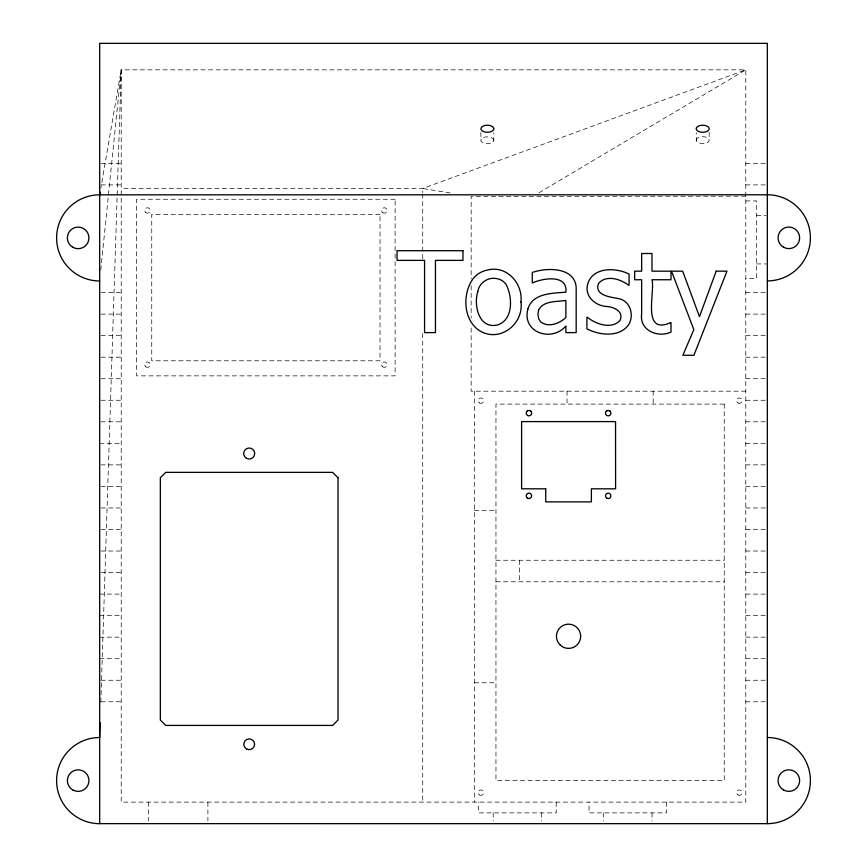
<?xml version="1.0" encoding="UTF-8"?>
<svg xmlns="http://www.w3.org/2000/svg" width="867" height="867" viewBox="0 0 867 867"><rect width="100%" height="100%" fill="white"/><g stroke="black" fill="none" stroke-linecap="round" stroke-linejoin="round"><path stroke-width="0.65" stroke-dasharray="4.33 3.25" d="M100.81 702.4L121.217 69.848L745.783 69.848L745.783 802.116L121.217 802.116L121.217 69.848L100.821 188.193M100.767 270.19L121.217 69.848M696.266 140.356L696.364 139.468A6.459 3.425 0 0 1 703.083 136.683A6.459 3.425 0 0 1 709.163 139.858L709.065 140.747A6.459 3.425 0 0 1 702.346 143.532A6.459 3.425 0 0 1 696.266 140.356L696.266 132.803M539.025 192.734L745.783 69.848L422.728 188.486L121.217 188.486M101.016 163.354L121.217 163.354M745.783 163.354L767.328 163.354M101.016 184.899L121.217 184.899M745.783 184.899L767.328 184.899M745.783 196.18L471.16 196.375L471.16 278.903M745.783 200.938L756.555 200.938L756.555 278.47L745.783 278.47M756.555 215.471L765.984 215.471M756.555 263.936L765.984 263.936M101.016 292.58L121.217 292.58M745.783 292.58L767.328 292.58M101.016 314.114L121.217 314.114M745.783 314.114L767.328 314.114M101.016 335.659L121.217 335.659M745.783 335.659L767.328 335.659M101.016 357.193L121.217 357.193M745.783 357.193L767.328 357.193M101.016 378.727L121.217 378.727M745.783 378.727L767.328 378.727M745.783 391.19L471.16 391.19L471.16 326.252M101.016 400.261L121.217 400.261M745.783 400.261L767.328 400.261M101.016 421.806L121.217 421.806M745.783 421.806L767.328 421.806M99.672 443.34L121.217 443.34M745.783 443.34L767.328 443.34M101.016 464.875L121.217 464.875M745.783 464.875L767.328 464.875M101.016 486.409L121.217 486.409M745.783 486.409L767.328 486.409M101.016 507.954L121.217 507.954M745.783 507.954L767.328 507.954M474.422 510.5L495.957 510.5M101.016 529.488L121.217 529.488M745.783 529.488L767.328 529.488M101.016 551.022L121.217 551.022M745.783 551.022L767.328 551.022M495.957 560.255L724.248 560.255M101.016 572.567L121.217 572.567M745.783 572.567L767.328 572.567M495.957 581.79L724.248 581.79M99.672 594.101L121.217 594.101M745.783 594.101L767.328 594.101M99.672 615.635L121.217 615.635M745.783 615.635L767.328 615.635M99.672 637.169L121.217 637.169M745.783 637.169L767.328 637.169M99.672 658.714L121.217 658.714M745.783 658.714L767.328 658.714M101.016 680.248L121.217 680.248M745.783 680.248L767.328 680.248M474.422 682.795L495.957 682.795M101.016 701.782L121.217 701.782M745.783 701.782L767.328 701.782M450.222 192.973L422.728 188.486L422.728 192.55M493.8 140.443L493.659 139.554A6.459 3.435 0 0 0 483.439 137.528A6.459 3.435 0 0 0 484.317 143.315A6.459 3.435 0 0 0 493.8 140.443L493.8 132.77M709.152 132.283L709.152 139.858M666.582 802.116L666.582 812.878L589.04 812.878L589.04 802.116M653.176 391.19L653.176 404.109M652.038 812.878L652.038 820.962M603.584 812.878L603.584 820.962M567.029 391.19L567.029 404.109M556.202 802.116L556.202 812.878L478.671 812.878L478.671 802.116M541.658 812.878L541.658 820.962M519.604 560.255L519.604 581.79M493.204 812.878L493.204 820.962M480.892 132.423L480.892 140.096M474.422 391.19L474.422 802.116M471.16 285.666L471.16 318.135M422.728 193.905L422.728 258.93M422.728 333.427L422.728 802.116M207.896 802.116L207.896 820.962M148.669 802.116L148.669 820.962M395.114 199.258L136.672 199.258L136.672 375.866L395.114 375.866L395.114 199.258M380.039 214.333L151.747 214.333L151.747 360.791L380.039 360.791L380.039 214.333M724.248 404.109L495.957 404.109L495.957 780.571L724.248 780.571L724.248 404.109M382.445 212.361A2.688 2.688 0 0 0 386.942 211.158A2.688 2.688 0 0 0 383.647 207.852A2.688 2.688 0 0 0 382.445 212.361M382.445 366.568A2.688 2.688 0 0 0 386.942 365.365A2.688 2.688 0 0 0 383.647 362.059A2.688 2.688 0 0 0 382.445 366.568M145.537 366.568A2.688 2.688 0 0 0 150.034 365.365A2.688 2.688 0 0 0 146.74 362.059A2.688 2.688 0 0 0 145.537 366.568M145.591 212.426A2.688 2.688 0 0 0 150.056 211.071A2.688 2.688 0 0 0 146.653 207.885A2.688 2.688 0 0 0 145.591 212.426M737.98 402.992A2.688 2.688 0 0 0 742.022 400.662A2.688 2.688 0 0 0 737.98 398.332A2.688 2.688 0 0 0 737.98 402.992M479.538 402.992A2.688 2.688 0 0 0 483.569 400.662A2.688 2.688 0 0 0 479.538 398.332A2.688 2.688 0 0 0 479.538 402.992M479.527 794.963A2.688 2.688 0 0 0 483.569 792.644A2.688 2.688 0 0 0 479.538 790.303A2.688 2.688 0 0 0 479.527 794.963M737.98 794.963A2.688 2.688 0 0 0 742.022 792.633A2.688 2.688 0 0 0 737.98 790.303A2.688 2.688 0 0 0 737.98 794.963"/><path stroke-width="1.3" d="M100.149 722.677L99.672 737.546L98.545 737.535A43.079 43.079 0 0 0 56.637 778.913L56.615 781.731A43.079 43.079 0 0 0 97.993 823.639L768.455 823.65A43.079 43.079 0 0 0 810.363 782.272L810.385 779.455A43.079 43.079 0 0 0 769.007 737.546L767.328 737.535M99.672 280.951L97.993 280.941A43.079 43.079 0 0 1 56.615 239.032L56.637 236.214A43.079 43.079 0 0 1 98.545 194.837L99.672 194.847L100.139 192.181M527.038 411.251L527.591 410.817A2.688 2.688 0 0 1 531.634 413.158A2.688 2.688 0 0 1 527.591 415.488A2.688 2.688 0 0 1 527.591 410.817M606.293 411.251L606.857 410.817A2.688 2.688 0 0 1 610.888 413.158A2.688 2.688 0 0 1 606.857 415.488A2.688 2.688 0 0 1 606.857 410.817M99.672 194.837L769.007 194.793A43.079 43.079 0 0 1 810.385 236.702L810.363 239.52A43.079 43.079 0 0 1 768.455 280.897L767.328 280.886M609.544 410.817L610.097 411.251M530.29 410.817L530.842 411.251M767.328 823.65L767.328 43.35L99.672 43.35L99.672 823.65M338.022 477.75L338.022 720.033L332.646 725.419L165.727 725.419L160.341 720.033L160.341 477.75L165.727 472.363L332.646 472.363L338.022 477.75M545.733 488.804L545.733 501.885L591.392 501.885L591.392 488.815L615.592 488.815L615.548 421.59L521.609 421.6L521.609 488.815L545.733 488.804M520.948 301.922C523.831 322.968 502.004 341.457 482.106 332.137C462.924 322.524 461.569 293.707 473.61 277.993A24.493 24.493 0 0 1 487.666 269.995C506.762 265.139 523.029 283.487 520.948 301.922M587.577 284.474C584.531 296.427 595.304 305.748 606.488 306.485C613.923 306.885 624.207 311.47 619.938 320.617C611.072 329.568 596.073 324.247 587.458 317.322L586.905 317.322L586.905 328.929C595.011 332.874 604.039 334.987 613.056 333.741A23.452 23.452 0 0 0 625.194 328.485C635.804 320.021 631.967 300.242 617.662 298.454C609.772 296.893 593.873 295.203 598.62 283.271C606.412 274.557 620.479 279.033 628.553 285.189L629.095 285.189L629.095 274.135C615.917 267.231 592.237 266.852 587.577 284.474M477.815 291.518C473.501 305.076 478.66 329.135 497.311 325.038C513.622 320.075 512.668 296.481 505.927 284.181A13.905 13.905 0 0 0 497.333 278.74C488.522 276.519 479.267 282.501 477.815 291.518M696.364 128.099L696.266 129.02A6.459 3.544 0 0 0 702.346 132.293A6.459 3.544 0 0 0 709.065 129.421L709.152 128.5A6.459 3.544 0 0 0 703.083 125.227A6.459 3.544 0 0 0 696.364 128.099M527.949 308.88C521.479 332.408 551.445 342.671 565.891 326.068L565.891 332.614L576.176 332.614L576.176 290.586C577.585 267.296 548.096 266.895 532.284 272.487L532.284 282.989C542.514 278.253 567.885 273.853 565.891 292.179C552.658 293.284 532.555 293.003 527.949 308.88M538.624 309.974L537.941 314.125L538.689 318.763L540.91 322.112C548.898 327.769 559.453 323.543 565.891 317.485L565.891 300.437C556.712 301.976 543.772 300.34 538.624 309.974M716.185 271.165L699.463 316.661L682.676 271.165L671.513 271.165L693.849 329.644L682.849 355.275L693.903 355.275L726.969 271.165L716.185 271.165M670.419 322.762C641.428 335.258 655.289 292.287 651.984 279.748L671.015 279.748L671.015 271.165L651.984 271.165L651.984 253.511L641.645 253.511L641.645 271.165L634.655 271.165L634.655 279.748L641.645 279.748L641.645 313.8C639.196 330.284 657.695 338.217 671.015 332.061L671.015 322.762L670.419 322.762M462.967 250.704L397.064 250.704L397.064 260.382L424.57 260.382L424.57 332.614L435.462 332.614L435.462 260.382L462.967 260.382L462.967 250.704M493.8 128.934L493.659 128.013A6.459 3.544 0 0 0 483.439 125.932A6.459 3.544 0 0 0 484.317 131.882A6.459 3.544 0 0 0 493.8 128.934M72.763 789.924A10.772 10.772 0 0 0 88.922 780.593A10.772 10.772 0 0 0 72.763 771.272A10.772 10.772 0 0 0 72.763 789.924M246.434 458.296A5.516 5.516 0 0 0 254.703 453.517A5.516 5.516 0 0 0 246.434 448.738A5.516 5.516 0 0 0 246.434 458.296M246.499 748.925A5.386 5.386 0 0 0 254.573 744.265A5.386 5.386 0 0 0 246.499 739.605A5.386 5.386 0 0 0 246.499 748.925M606.857 498.189A2.688 2.688 0 0 0 610.888 495.859A2.688 2.688 0 0 0 606.857 493.529A2.688 2.688 0 0 0 606.857 498.189M527.591 498.189A2.688 2.688 0 0 0 531.634 495.859A2.688 2.688 0 0 0 527.591 493.529A2.688 2.688 0 0 0 527.591 498.189M560.212 645.059A12.116 12.116 0 0 0 580.337 639.12A12.116 12.116 0 0 0 565.132 624.663A12.116 12.116 0 0 0 560.212 645.059M72.763 247.225A10.772 10.772 0 0 0 88.922 237.894A10.772 10.772 0 0 0 72.763 228.563A10.772 10.772 0 0 0 72.763 247.225M783.465 789.913A10.772 10.772 0 0 0 799.623 780.593A10.772 10.772 0 0 0 783.465 771.262A10.772 10.772 0 0 0 783.465 789.913M783.465 247.16A10.772 10.772 0 0 0 799.623 237.84A10.772 10.772 0 0 0 783.465 228.509A10.772 10.772 0 0 0 783.465 247.16"/></g></svg>
